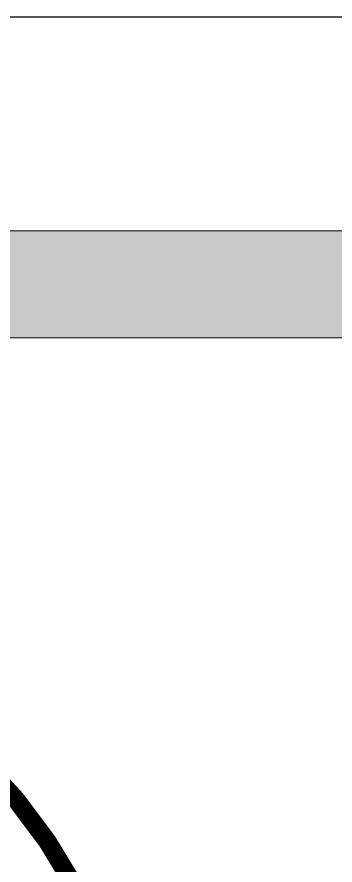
# Model space of a CAD drawing. Header units: millimetres. Extents: x 657.2 to 702.2, y 355.6 to 420.6.
# Drawn here: x 666.719 to 668.204, y 416.596 to 420.561 of the extents above; entities that cross this region are included whole.
import ezdxf

# ---------------------------------------------------------------- set-up
doc = ezdxf.new("R2010")
doc.units = ezdxf.units.MM
doc.layers.add('GSBWFILL', color=1, linetype='Continuous', lineweight=0)
for name, color, linetype in [('L18', 4, 'Continuous'), ('L25', 1, 'Continuous'), ('L50', 7, 'Continuous')]:
    doc.layers.add(name, color=color, linetype=linetype)

# ---------------------------------------------------------------- blocks, each defined once
blk = doc.blocks.new('*U90')
at = {"layer": 'GSBWFILL'}
blk.add_hatch(color=256, dxfattribs=at).paths.add_polyline_path([(-379.9000000000001, -580), (380, -580, 0.414213562373095), (430, -530), (430, 530, 0.414213562373095), (380, 580), (-380, 580, 0.414213562373095), (-430, 530), (-430, -530, 0.414213562373095), (-380, -580), (-380, -570, -0.414213562373095), (-420, -530), (-420, 530, -0.414213562373095), (-380, 570), (380, 570, -0.414213562373095), (420, 530), (420, -530, -0.414213562373095), (380, -570), (-379.9000000000001, -570)])
at = {"layer": 'GSBWFILL', "linetype": 'Continuous'}
for points in [[(-380, -600), (380, -600, 0.414213562373095), (450, -530), (450, 530, 0.414213562373095), (380, 600), (-380, 600, 0.414213562373095), (-450, 530), (-450, -530, 0.414213562373095), (-380, -600)], [(-379.9000000000001, -580), (380, -580, 0.414213562373095), (430, -530), (430, 530, 0.414213562373095), (380, 580), (-380, 580, 0.414213562373095), (-430, 530), (-430, -530, 0.414213562373095), (-380, -580), (-380, -570, -0.414213562373095), (-420, -530), (-420, 530, -0.414213562373095), (-380, 570), (380, 570, -0.414213562373095), (420, 530), (420, -530, -0.414213562373095), (380, -570), (-379.9000000000001, -570), (-379.9000000000001, -580)]]:
    blk.add_lwpolyline(points, format="xyb", close=True, dxfattribs=at)
blk = doc.blocks.new('State_GWA_Logo')
at = {"layer": 'L18', "const_width": 0.3}
blk.add_lwpolyline([(-531.1029478515078, -51.57109593568671, 91.28028202080932), (-531.2504234203427, -51.21989555329925, 0.01095526851869304)], format="xyb", close=True, dxfattribs=at)

msp = doc.modelspace()

# ---------------------------------------------------------------- linework, layer by layer
at = {"layer": 'L50'}
msp.add_lwpolyline([(660.6788589255702, 420.5607165533452), (698.6788589255702, 420.5607165533452, -0.414213562373095), (702.1788589255702, 417.0607165533452), (702.1788589255702, 364.0607165533452, -0.414213562373095), (698.6788589255702, 360.5607165533452), (660.6788589255702, 360.5607165533452, -0.414213562373095), (657.1788589255702, 364.0607165533452), (657.1788589255702, 417.0607165533452, -0.414213562373095)], format="xyb", close=True, dxfattribs=at)

# ---------------------------------------------------------------- block references
at = {"layer": 'L18', "xscale": 0.2875562745882762, "yscale": 0.2875562745882762, "zscale": 0.2875562745882762}
msp.add_blockref('State_GWA_Logo', (815.2264628941642, 429.122000110984), dxfattribs=at)
at = {"layer": 'L25', "xscale": 0.05, "yscale": 0.05, "zscale": 0.05}
msp.add_blockref('*U90', (679.6788589255702, 390.5607165533452), dxfattribs=at)

doc.saveas('drawing.dxf')
